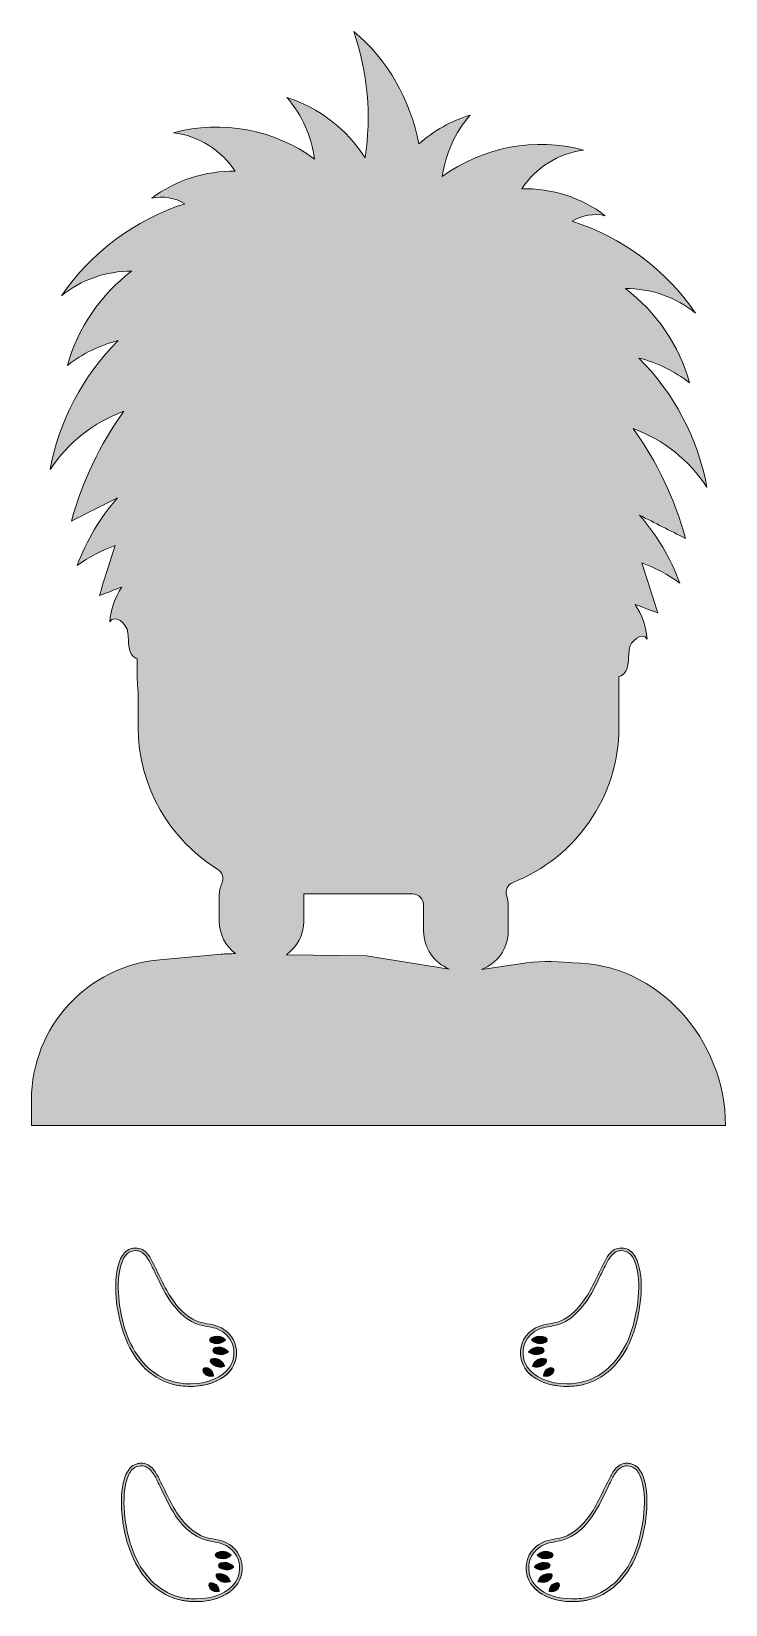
# Model space of a CAD drawing. Header units: millimetres. Extents: x 29 to 221, y -127 to -4.
# Drawn here: x 166.5 to 220.6, y -127.1 to -4.4 of the extents above; entities that cross this region are included whole.
import ezdxf

# ---------------------------------------------------------------- set-up
doc = ezdxf.new("R2010")
doc.units = ezdxf.units.MM
doc.header["$MEASUREMENT"] = 0
for name, color, linetype in [('e_0', 7, 'Continuous'), ('Layer 3', 7, 'Continuous'), ('Layer 4', 7, 'Continuous')]:
    doc.layers.add(name, color=color, linetype=linetype)

# ---------------------------------------------------------------- blocks, each defined once
blk = doc.blocks.new('block 8')
at = {"layer": 'e_0'}
h = blk.add_hatch(color=1, dxfattribs=at)
h.dxf.hatch_style = 2
edge = h.paths.add_edge_path()
edge.add_spline(control_points=[(212.91, -116.1), (212.83, -116.1), (212.74, -116.11), (212.65, -116.13), (212.27, -116.22), (212.02, -116.49), (211.82, -116.8), (211.73, -116.93), (211.66, -117.06), (211.59, -117.2), (211.04, -118.25), (210.6, -119.38), (209.89, -120.34), (209.51, -120.86), (209.03, -121.32), (208.46, -121.65), (207.87, -121.99), (207.26, -121.98), (206.63, -122.17), (206.07, -122.34), (205.57, -122.73), (205.29, -123.26), (204.93, -123.95), (204.97, -124.84), (205.4, -125.48), (206.07, -126.49), (207.42, -126.9), (208.67, -126.9), (209.16, -126.9), (209.63, -126.84), (210.04, -126.73), (211.91, -126.22), (213.14, -124.7), (213.79, -122.92), (214.14, -121.97), (214.35, -120.97), (214.43, -119.97), (214.51, -119.08), (214.49, -118.18), (214.24, -117.33), (214.13, -116.97), (213.96, -116.61), (213.67, -116.37), (213.46, -116.2), (213.19, -116.1), (212.91, -116.1), (212.91, -116.1), (212.91, -116.1), (212.91, -116.1)], knot_values=[0, 0, 0, 0, 1, 1, 1, 2, 2, 2, 3, 3, 3, 4, 4, 4, 5, 5, 5, 6, 6, 6, 7, 7, 7, 8, 8, 8, 9, 9, 9, 10, 10, 10, 11, 11, 11, 12, 12, 12, 13, 13, 13, 14, 14, 14, 15, 15, 15, 16, 16, 16, 16], degree=3, periodic=1)
edge = h.paths.add_edge_path()
edge.add_spline(control_points=[(212.91, -116.31), (213.14, -116.31), (213.37, -116.39), (213.55, -116.53), (213.76, -116.71), (213.92, -116.98), (214.04, -117.39), (214.26, -118.1), (214.32, -118.92), (214.23, -119.95), (214.14, -120.98), (213.93, -121.96), (213.61, -122.84), (212.89, -124.78), (211.61, -126.09), (209.99, -126.53), (209.59, -126.64), (209.13, -126.69), (208.67, -126.69), (207.28, -126.69), (206.12, -126.2), (205.56, -125.37), (205.18, -124.79), (205.14, -123.98), (205.47, -123.36), (205.72, -122.89), (206.16, -122.53), (206.69, -122.36), (206.9, -122.3), (207.13, -122.26), (207.34, -122.22), (207.74, -122.14), (208.15, -122.06), (208.56, -121.82), (209.12, -121.5), (209.62, -121.05), (210.05, -120.46), (210.56, -119.77), (210.94, -118.99), (211.31, -118.23), (211.45, -117.92), (211.61, -117.6), (211.77, -117.29), (211.83, -117.18), (211.9, -117.04), (211.98, -116.91), (212.2, -116.57), (212.42, -116.39), (212.7, -116.33), (212.77, -116.31), (212.84, -116.31), (212.91, -116.31)], knot_values=[0, 0, 0, 0, 0.352778, 0.352778, 0.352778, 0.705556, 0.705556, 0.705556, 1.058333, 1.058333, 1.058333, 1.411111, 1.411111, 1.411111, 1.763889, 1.763889, 1.763889, 2.116667, 2.116667, 2.116667, 2.469444, 2.469444, 2.469444, 2.822222, 2.822222, 2.822222, 3.175, 3.175, 3.175, 3.527778, 3.527778, 3.527778, 3.880556, 3.880556, 3.880556, 4.233333, 4.233333, 4.233333, 4.586111, 4.586111, 4.586111, 4.938889, 4.938889, 4.938889, 5.291667, 5.291667, 5.291667, 5.644444, 5.644444, 5.644444, 5.997222, 5.997222, 5.997222, 5.997222], degree=3, periodic=0)
edge.add_line((212.91, -116.31), (212.91, -116.31))
h = blk.add_hatch(color=1, dxfattribs=at)
h.dxf.hatch_style = 2
edge = h.paths.add_edge_path()
edge.add_spline(control_points=[(205.68, -124.21), (205.68, -124.21), (205.99, -124.47), (206.33, -124.43), (206.67, -124.39), (206.93, -124.23), (206.91, -124.06), (206.89, -123.9), (206.6, -123.8), (206.26, -123.84), (205.92, -123.88), (205.68, -124.21), (205.68, -124.21)], knot_values=[0, 0, 0, 0, 1, 1, 1, 2, 2, 2, 3, 3, 3, 4, 4, 4, 4], degree=3, periodic=1)
h = blk.add_hatch(color=1, dxfattribs=at)
h.dxf.hatch_style = 2
edge = h.paths.add_edge_path()
edge.add_spline(control_points=[(205.91, -123.27), (205.91, -123.27), (206.19, -123.57), (206.53, -123.57), (206.87, -123.57), (207.15, -123.43), (207.15, -123.27), (207.15, -123.1), (206.87, -122.97), (206.53, -122.97), (206.19, -122.97), (205.91, -123.27), (205.91, -123.27)], knot_values=[0, 0, 0, 0, 1, 1, 1, 2, 2, 2, 3, 3, 3, 4, 4, 4, 4], degree=3, periodic=1)
h = blk.add_hatch(color=1, dxfattribs=at)
h.dxf.hatch_style = 2
edge = h.paths.add_edge_path()
edge.add_spline(control_points=[(205.96, -125.33), (205.96, -125.33), (206.33, -125.49), (206.64, -125.35), (206.95, -125.21), (207.15, -124.97), (207.09, -124.82), (207.02, -124.67), (206.72, -124.66), (206.41, -124.8), (206.09, -124.94), (205.96, -125.33), (205.96, -125.33)], knot_values=[0, 0, 0, 0, 1, 1, 1, 2, 2, 2, 3, 3, 3, 4, 4, 4, 4], degree=3, periodic=1)
h = blk.add_hatch(color=1, dxfattribs=at)
h.dxf.hatch_style = 2
edge = h.paths.add_edge_path()
edge.add_spline(control_points=[(206.84, -126.1), (206.84, -126.1), (207.18, -126.19), (207.4, -126.03), (207.62, -125.86), (207.72, -125.63), (207.63, -125.5), (207.54, -125.38), (207.28, -125.41), (207.07, -125.57), (206.85, -125.73), (206.84, -126.1), (206.84, -126.1)], knot_values=[0, 0, 0, 0, 1, 1, 1, 2, 2, 2, 3, 3, 3, 4, 4, 4, 4], degree=3, periodic=1)
at = {"layer": 'e_0', "lineweight": 0}
for points, knots in [([(212.91, -116.1), (212.83, -116.1), (212.74, -116.11), (212.65, -116.13), (212.27, -116.22), (212.02, -116.49), (211.82, -116.8), (211.73, -116.93), (211.66, -117.06), (211.59, -117.2), (211.04, -118.25), (210.6, -119.38), (209.89, -120.34), (209.51, -120.86), (209.03, -121.32), (208.46, -121.65), (207.87, -121.99), (207.26, -121.98), (206.63, -122.17), (206.07, -122.34), (205.57, -122.73), (205.29, -123.26), (204.93, -123.95), (204.97, -124.84), (205.4, -125.48), (206.07, -126.49), (207.42, -126.9), (208.67, -126.9), (209.16, -126.9), (209.63, -126.84), (210.04, -126.73), (211.91, -126.22), (213.14, -124.7), (213.79, -122.92), (214.14, -121.97), (214.35, -120.97), (214.43, -119.97), (214.51, -119.08), (214.49, -118.18), (214.24, -117.33), (214.13, -116.97), (213.96, -116.61), (213.67, -116.37), (213.46, -116.2), (213.19, -116.1), (212.91, -116.1), (212.91, -116.1), (212.91, -116.1), (212.91, -116.1)], [0, 0, 0, 0, 1, 1, 1, 2, 2, 2, 3, 3, 3, 4, 4, 4, 5, 5, 5, 6, 6, 6, 7, 7, 7, 8, 8, 8, 9, 9, 9, 10, 10, 10, 11, 11, 11, 12, 12, 12, 13, 13, 13, 14, 14, 14, 15, 15, 15, 16, 16, 16, 16]), ([(212.91, -116.31), (213.14, -116.31), (213.37, -116.39), (213.55, -116.53), (213.76, -116.71), (213.92, -116.98), (214.04, -117.39), (214.26, -118.1), (214.32, -118.92), (214.23, -119.95), (214.14, -120.98), (213.93, -121.96), (213.61, -122.84), (212.89, -124.78), (211.61, -126.09), (209.99, -126.53), (209.59, -126.64), (209.13, -126.69), (208.67, -126.69), (207.28, -126.69), (206.12, -126.2), (205.56, -125.37), (205.18, -124.79), (205.14, -123.98), (205.47, -123.36), (205.72, -122.89), (206.16, -122.53), (206.69, -122.36), (206.9, -122.3), (207.13, -122.26), (207.34, -122.22), (207.74, -122.14), (208.15, -122.06), (208.56, -121.82), (209.12, -121.5), (209.62, -121.05), (210.05, -120.46), (210.56, -119.77), (210.94, -118.99), (211.31, -118.23), (211.45, -117.92), (211.61, -117.6), (211.77, -117.29), (211.83, -117.18), (211.9, -117.04), (211.98, -116.91), (212.2, -116.57), (212.42, -116.39), (212.7, -116.33), (212.77, -116.31), (212.84, -116.31), (212.91, -116.31)], [0, 0, 0, 0, 1, 1, 1, 2, 2, 2, 3, 3, 3, 4, 4, 4, 5, 5, 5, 6, 6, 6, 7, 7, 7, 8, 8, 8, 9, 9, 9, 10, 10, 10, 11, 11, 11, 12, 12, 12, 13, 13, 13, 14, 14, 14, 15, 15, 15, 16, 16, 16, 17, 17, 17, 17]), ([(205.68, -124.21), (205.68, -124.21), (205.99, -124.47), (206.33, -124.43), (206.67, -124.39), (206.93, -124.23), (206.91, -124.06), (206.89, -123.9), (206.6, -123.8), (206.26, -123.84), (205.92, -123.88), (205.68, -124.21), (205.68, -124.21)], [0, 0, 0, 0, 1, 1, 1, 2, 2, 2, 3, 3, 3, 4, 4, 4, 4]), ([(205.91, -123.27), (205.91, -123.27), (206.19, -123.57), (206.53, -123.57), (206.87, -123.57), (207.15, -123.43), (207.15, -123.27), (207.15, -123.1), (206.87, -122.97), (206.53, -122.97), (206.19, -122.97), (205.91, -123.27), (205.91, -123.27)], [0, 0, 0, 0, 1, 1, 1, 2, 2, 2, 3, 3, 3, 4, 4, 4, 4]), ([(205.96, -125.33), (205.96, -125.33), (206.33, -125.49), (206.64, -125.35), (206.95, -125.21), (207.15, -124.97), (207.09, -124.82), (207.02, -124.67), (206.72, -124.66), (206.41, -124.8), (206.09, -124.94), (205.96, -125.33), (205.96, -125.33)], [0, 0, 0, 0, 1, 1, 1, 2, 2, 2, 3, 3, 3, 4, 4, 4, 4]), ([(206.84, -126.1), (206.84, -126.1), (207.18, -126.19), (207.4, -126.03), (207.62, -125.86), (207.72, -125.63), (207.63, -125.5), (207.54, -125.38), (207.28, -125.41), (207.07, -125.57), (206.85, -125.73), (206.84, -126.1), (206.84, -126.1)], [0, 0, 0, 0, 1, 1, 1, 2, 2, 2, 3, 3, 3, 4, 4, 4, 4])]:
    blk.add_open_spline(points, degree=3, knots=knots, dxfattribs=at)
blk = doc.blocks.new('block 9')
at = {"layer": 'e_0'}
h = blk.add_hatch(color=1, dxfattribs=at)
h.dxf.hatch_style = 2
edge = h.paths.add_edge_path()
edge.add_spline(control_points=[(175.03, -116.1), (174.76, -116.1), (174.49, -116.2), (174.27, -116.37), (173.98, -116.61), (173.82, -116.97), (173.71, -117.33), (173.45, -118.18), (173.44, -119.08), (173.52, -119.97), (173.6, -120.97), (173.8, -121.97), (174.15, -122.92), (174.81, -124.7), (176.03, -126.22), (177.91, -126.73), (178.32, -126.84), (178.79, -126.9), (179.27, -126.9), (180.53, -126.9), (181.88, -126.49), (182.55, -125.48), (182.98, -124.84), (183.02, -123.95), (182.65, -123.26), (182.38, -122.73), (181.88, -122.34), (181.32, -122.17), (180.68, -121.98), (180.08, -121.99), (179.48, -121.65), (178.92, -121.32), (178.44, -120.86), (178.06, -120.34), (177.35, -119.38), (176.91, -118.25), (176.36, -117.2), (176.29, -117.06), (176.21, -116.93), (176.13, -116.8), (175.93, -116.49), (175.67, -116.22), (175.29, -116.13), (175.21, -116.11), (175.12, -116.1), (175.03, -116.1), (175.03, -116.1), (175.03, -116.1), (175.03, -116.1)], knot_values=[0, 0, 0, 0, 1, 1, 1, 2, 2, 2, 3, 3, 3, 4, 4, 4, 5, 5, 5, 6, 6, 6, 7, 7, 7, 8, 8, 8, 9, 9, 9, 10, 10, 10, 11, 11, 11, 12, 12, 12, 13, 13, 13, 14, 14, 14, 15, 15, 15, 16, 16, 16, 16], degree=3, periodic=1)
edge = h.paths.add_edge_path()
edge.add_spline(control_points=[(175.03, -116.31), (175.11, -116.31), (175.18, -116.31), (175.25, -116.33), (175.52, -116.39), (175.74, -116.57), (175.96, -116.91), (176.05, -117.04), (176.12, -117.18), (176.18, -117.29), (176.34, -117.6), (176.49, -117.92), (176.64, -118.23), (177.01, -118.99), (177.38, -119.77), (177.89, -120.46), (178.33, -121.05), (178.83, -121.5), (179.38, -121.82), (179.8, -122.06), (180.21, -122.14), (180.61, -122.22), (180.82, -122.26), (181.04, -122.3), (181.26, -122.36), (181.79, -122.53), (182.23, -122.89), (182.48, -123.36), (182.81, -123.98), (182.77, -124.79), (182.38, -125.37), (181.83, -126.2), (180.67, -126.69), (179.27, -126.69), (178.81, -126.69), (178.36, -126.64), (177.96, -126.53), (176.34, -126.09), (175.06, -124.78), (174.34, -122.84), (174.01, -121.96), (173.8, -120.98), (173.72, -119.95), (173.63, -118.92), (173.69, -118.1), (173.9, -117.39), (174.03, -116.98), (174.19, -116.71), (174.4, -116.53), (174.57, -116.39), (174.8, -116.31), (175.03, -116.31)], knot_values=[0, 0, 0, 0, 0.352778, 0.352778, 0.352778, 0.705556, 0.705556, 0.705556, 1.058333, 1.058333, 1.058333, 1.411111, 1.411111, 1.411111, 1.763889, 1.763889, 1.763889, 2.116667, 2.116667, 2.116667, 2.469444, 2.469444, 2.469444, 2.822222, 2.822222, 2.822222, 3.175, 3.175, 3.175, 3.527778, 3.527778, 3.527778, 3.880556, 3.880556, 3.880556, 4.233333, 4.233333, 4.233333, 4.586111, 4.586111, 4.586111, 4.938889, 4.938889, 4.938889, 5.291667, 5.291667, 5.291667, 5.644444, 5.644444, 5.644444, 5.997222, 5.997222, 5.997222, 5.997222], degree=3, periodic=0)
edge.add_line((175.03, -116.31), (175.03, -116.31))
h = blk.add_hatch(color=1, dxfattribs=at)
h.dxf.hatch_style = 2
edge = h.paths.add_edge_path()
edge.add_spline(control_points=[(182.03, -123.27), (182.03, -123.27), (181.76, -123.57), (181.42, -123.57), (181.08, -123.57), (180.8, -123.43), (180.8, -123.27), (180.8, -123.1), (181.08, -122.97), (181.42, -122.97), (181.76, -122.97), (182.03, -123.27), (182.03, -123.27)], knot_values=[0, 0, 0, 0, 1, 1, 1, 2, 2, 2, 3, 3, 3, 4, 4, 4, 4], degree=3, periodic=1)
h = blk.add_hatch(color=1, dxfattribs=at)
h.dxf.hatch_style = 2
edge = h.paths.add_edge_path()
edge.add_spline(control_points=[(182.26, -124.21), (182.26, -124.21), (181.95, -124.47), (181.62, -124.43), (181.28, -124.39), (181.02, -124.23), (181.04, -124.06), (181.06, -123.9), (181.35, -123.8), (181.69, -123.84), (182.02, -123.88), (182.26, -124.21), (182.26, -124.21)], knot_values=[0, 0, 0, 0, 1, 1, 1, 2, 2, 2, 3, 3, 3, 4, 4, 4, 4], degree=3, periodic=1)
h = blk.add_hatch(color=1, dxfattribs=at)
h.dxf.hatch_style = 2
edge = h.paths.add_edge_path()
edge.add_spline(control_points=[(181.99, -125.33), (181.99, -125.33), (181.62, -125.49), (181.31, -125.35), (180.99, -125.21), (180.8, -124.97), (180.86, -124.82), (180.93, -124.67), (181.23, -124.66), (181.54, -124.8), (181.85, -124.94), (181.99, -125.33), (181.99, -125.33)], knot_values=[0, 0, 0, 0, 1, 1, 1, 2, 2, 2, 3, 3, 3, 4, 4, 4, 4], degree=3, periodic=1)
h = blk.add_hatch(color=1, dxfattribs=at)
h.dxf.hatch_style = 2
edge = h.paths.add_edge_path()
edge.add_spline(control_points=[(181.11, -126.1), (181.11, -126.1), (180.76, -126.19), (180.55, -126.03), (180.33, -125.86), (180.23, -125.63), (180.32, -125.5), (180.41, -125.38), (180.66, -125.41), (180.88, -125.57), (181.1, -125.73), (181.11, -126.1), (181.11, -126.1)], knot_values=[0, 0, 0, 0, 1, 1, 1, 2, 2, 2, 3, 3, 3, 4, 4, 4, 4], degree=3, periodic=1)
at = {"layer": 'e_0', "lineweight": 0}
for points, knots in [([(175.03, -116.1), (174.76, -116.1), (174.49, -116.2), (174.27, -116.37), (173.98, -116.61), (173.82, -116.97), (173.71, -117.33), (173.45, -118.18), (173.44, -119.08), (173.52, -119.97), (173.6, -120.97), (173.8, -121.97), (174.15, -122.92), (174.81, -124.7), (176.03, -126.22), (177.91, -126.73), (178.32, -126.84), (178.79, -126.9), (179.27, -126.9), (180.53, -126.9), (181.88, -126.49), (182.55, -125.48), (182.98, -124.84), (183.02, -123.95), (182.65, -123.26), (182.38, -122.73), (181.88, -122.34), (181.32, -122.17), (180.68, -121.98), (180.08, -121.99), (179.48, -121.65), (178.92, -121.32), (178.44, -120.86), (178.06, -120.34), (177.35, -119.38), (176.91, -118.25), (176.36, -117.2), (176.29, -117.06), (176.21, -116.93), (176.13, -116.8), (175.93, -116.49), (175.67, -116.22), (175.29, -116.13), (175.21, -116.11), (175.12, -116.1), (175.03, -116.1), (175.03, -116.1), (175.03, -116.1), (175.03, -116.1)], [0, 0, 0, 0, 1, 1, 1, 2, 2, 2, 3, 3, 3, 4, 4, 4, 5, 5, 5, 6, 6, 6, 7, 7, 7, 8, 8, 8, 9, 9, 9, 10, 10, 10, 11, 11, 11, 12, 12, 12, 13, 13, 13, 14, 14, 14, 15, 15, 15, 16, 16, 16, 16]), ([(175.03, -116.31), (175.11, -116.31), (175.18, -116.31), (175.25, -116.33), (175.52, -116.39), (175.74, -116.57), (175.96, -116.91), (176.05, -117.04), (176.12, -117.18), (176.18, -117.29), (176.34, -117.6), (176.49, -117.92), (176.64, -118.23), (177.01, -118.99), (177.38, -119.77), (177.89, -120.46), (178.33, -121.05), (178.83, -121.5), (179.38, -121.82), (179.8, -122.06), (180.21, -122.14), (180.61, -122.22), (180.82, -122.26), (181.04, -122.3), (181.26, -122.36), (181.79, -122.53), (182.23, -122.89), (182.48, -123.36), (182.81, -123.98), (182.77, -124.79), (182.38, -125.37), (181.83, -126.2), (180.67, -126.69), (179.27, -126.69), (178.81, -126.69), (178.36, -126.64), (177.96, -126.53), (176.34, -126.09), (175.06, -124.78), (174.34, -122.84), (174.01, -121.96), (173.8, -120.98), (173.72, -119.95), (173.63, -118.92), (173.69, -118.1), (173.9, -117.39), (174.03, -116.98), (174.19, -116.71), (174.4, -116.53), (174.57, -116.39), (174.8, -116.31), (175.03, -116.31)], [0, 0, 0, 0, 1, 1, 1, 2, 2, 2, 3, 3, 3, 4, 4, 4, 5, 5, 5, 6, 6, 6, 7, 7, 7, 8, 8, 8, 9, 9, 9, 10, 10, 10, 11, 11, 11, 12, 12, 12, 13, 13, 13, 14, 14, 14, 15, 15, 15, 16, 16, 16, 17, 17, 17, 17]), ([(182.03, -123.27), (182.03, -123.27), (181.76, -123.57), (181.42, -123.57), (181.08, -123.57), (180.8, -123.43), (180.8, -123.27), (180.8, -123.1), (181.08, -122.97), (181.42, -122.97), (181.76, -122.97), (182.03, -123.27), (182.03, -123.27)], [0, 0, 0, 0, 1, 1, 1, 2, 2, 2, 3, 3, 3, 4, 4, 4, 4]), ([(182.26, -124.21), (182.26, -124.21), (181.95, -124.47), (181.62, -124.43), (181.28, -124.39), (181.02, -124.23), (181.04, -124.06), (181.06, -123.9), (181.35, -123.8), (181.69, -123.84), (182.02, -123.88), (182.26, -124.21), (182.26, -124.21)], [0, 0, 0, 0, 1, 1, 1, 2, 2, 2, 3, 3, 3, 4, 4, 4, 4]), ([(181.99, -125.33), (181.99, -125.33), (181.62, -125.49), (181.31, -125.35), (180.99, -125.21), (180.8, -124.97), (180.86, -124.82), (180.93, -124.67), (181.23, -124.66), (181.54, -124.8), (181.85, -124.94), (181.99, -125.33), (181.99, -125.33)], [0, 0, 0, 0, 1, 1, 1, 2, 2, 2, 3, 3, 3, 4, 4, 4, 4]), ([(181.11, -126.1), (181.11, -126.1), (180.76, -126.19), (180.55, -126.03), (180.33, -125.86), (180.23, -125.63), (180.32, -125.5), (180.41, -125.38), (180.66, -125.41), (180.88, -125.57), (181.1, -125.73), (181.11, -126.1), (181.11, -126.1)], [0, 0, 0, 0, 1, 1, 1, 2, 2, 2, 3, 3, 3, 4, 4, 4, 4])]:
    blk.add_open_spline(points, degree=3, knots=knots, dxfattribs=at)
blk = doc.blocks.new('block 10')
at = {"layer": 'e_0'}
h = blk.add_hatch(color=1, dxfattribs=at)
h.dxf.hatch_style = 2
edge = h.paths.add_edge_path()
edge.add_spline(control_points=[(174.59, -99.32), (174.32, -99.32), (174.04, -99.41), (173.83, -99.59), (173.54, -99.83), (173.38, -100.19), (173.27, -100.55), (173.01, -101.39), (173, -102.3), (173.07, -103.18), (173.16, -104.18), (173.36, -105.18), (173.71, -106.13), (174.37, -107.91), (175.59, -109.43), (177.46, -109.94), (177.88, -110.05), (178.35, -110.11), (178.83, -110.11), (180.09, -110.11), (181.44, -109.7), (182.11, -108.69), (182.54, -108.05), (182.57, -107.16), (182.21, -106.47), (181.93, -105.95), (181.43, -105.55), (180.87, -105.38), (180.24, -105.19), (179.64, -105.21), (179.04, -104.86), (178.48, -104.54), (178, -104.07), (177.61, -103.55), (176.9, -102.59), (176.46, -101.47), (175.91, -100.41), (175.84, -100.28), (175.77, -100.14), (175.69, -100.01), (175.49, -99.7), (175.23, -99.43), (174.85, -99.34), (174.76, -99.32), (174.68, -99.32), (174.59, -99.32), (174.59, -99.32), (174.59, -99.32), (174.59, -99.32)], knot_values=[0, 0, 0, 0, 1, 1, 1, 2, 2, 2, 3, 3, 3, 4, 4, 4, 5, 5, 5, 6, 6, 6, 7, 7, 7, 8, 8, 8, 9, 9, 9, 10, 10, 10, 11, 11, 11, 12, 12, 12, 13, 13, 13, 14, 14, 14, 15, 15, 15, 16, 16, 16, 16], degree=3, periodic=1)
edge = h.paths.add_edge_path()
edge.add_spline(control_points=[(174.59, -99.52), (174.66, -99.52), (174.74, -99.53), (174.81, -99.54), (175.08, -99.61), (175.3, -99.79), (175.52, -100.13), (175.6, -100.25), (175.67, -100.39), (175.74, -100.51), (175.9, -100.81), (176.05, -101.13), (176.2, -101.44), (176.56, -102.2), (176.94, -102.98), (177.45, -103.67), (177.89, -104.26), (178.39, -104.72), (178.94, -105.04), (179.35, -105.28), (179.77, -105.35), (180.16, -105.43), (180.38, -105.47), (180.6, -105.51), (180.82, -105.58), (181.34, -105.74), (181.78, -106.1), (182.03, -106.57), (182.36, -107.19), (182.33, -108), (181.94, -108.58), (181.39, -109.41), (180.22, -109.91), (178.83, -109.91), (178.37, -109.91), (177.92, -109.85), (177.52, -109.74), (175.9, -109.3), (174.61, -107.99), (173.9, -106.06), (173.57, -105.17), (173.36, -104.2), (173.27, -103.16), (173.18, -102.13), (173.24, -101.32), (173.46, -100.61), (173.58, -100.2), (173.74, -99.92), (173.96, -99.74), (174.13, -99.6), (174.36, -99.52), (174.59, -99.52)], knot_values=[0, 0, 0, 0, 0.352778, 0.352778, 0.352778, 0.705556, 0.705556, 0.705556, 1.058333, 1.058333, 1.058333, 1.411111, 1.411111, 1.411111, 1.763889, 1.763889, 1.763889, 2.116667, 2.116667, 2.116667, 2.469444, 2.469444, 2.469444, 2.822222, 2.822222, 2.822222, 3.175, 3.175, 3.175, 3.527778, 3.527778, 3.527778, 3.880556, 3.880556, 3.880556, 4.233333, 4.233333, 4.233333, 4.586111, 4.586111, 4.586111, 4.938889, 4.938889, 4.938889, 5.291667, 5.291667, 5.291667, 5.644444, 5.644444, 5.644444, 5.997222, 5.997222, 5.997222, 5.997222], degree=3, periodic=0)
edge.add_line((174.59, -99.52), (174.59, -99.52))
h = blk.add_hatch(color=1, dxfattribs=at)
h.dxf.hatch_style = 2
edge = h.paths.add_edge_path()
edge.add_spline(control_points=[(181.59, -106.48), (181.59, -106.48), (181.31, -106.78), (180.97, -106.78), (180.63, -106.78), (180.36, -106.65), (180.36, -106.48), (180.36, -106.32), (180.63, -106.18), (180.97, -106.18), (181.31, -106.18), (181.59, -106.48), (181.59, -106.48)], knot_values=[0, 0, 0, 0, 1, 1, 1, 2, 2, 2, 3, 3, 3, 4, 4, 4, 4], degree=3, periodic=1)
h = blk.add_hatch(color=1, dxfattribs=at)
h.dxf.hatch_style = 2
edge = h.paths.add_edge_path()
edge.add_spline(control_points=[(181.54, -108.54), (181.54, -108.54), (181.17, -108.7), (180.86, -108.56), (180.55, -108.42), (180.35, -108.19), (180.42, -108.04), (180.48, -107.89), (180.79, -107.88), (181.1, -108.02), (181.41, -108.15), (181.54, -108.54), (181.54, -108.54)], knot_values=[0, 0, 0, 0, 1, 1, 1, 2, 2, 2, 3, 3, 3, 4, 4, 4, 4], degree=3, periodic=1)
h = blk.add_hatch(color=1, dxfattribs=at)
h.dxf.hatch_style = 2
edge = h.paths.add_edge_path()
edge.add_spline(control_points=[(181.82, -107.42), (181.82, -107.42), (181.51, -107.69), (181.17, -107.65), (180.84, -107.61), (180.58, -107.44), (180.6, -107.28), (180.62, -107.11), (180.9, -107.01), (181.24, -107.06), (181.58, -107.1), (181.82, -107.42), (181.82, -107.42)], knot_values=[0, 0, 0, 0, 1, 1, 1, 2, 2, 2, 3, 3, 3, 4, 4, 4, 4], degree=3, periodic=1)
h = blk.add_hatch(color=1, dxfattribs=at)
h.dxf.hatch_style = 2
edge = h.paths.add_edge_path()
edge.add_spline(control_points=[(180.66, -109.31), (180.66, -109.31), (180.32, -109.41), (180.1, -109.24), (179.88, -109.08), (179.78, -108.84), (179.87, -108.72), (179.97, -108.59), (180.22, -108.62), (180.44, -108.78), (180.66, -108.95), (180.66, -109.31), (180.66, -109.31)], knot_values=[0, 0, 0, 0, 1, 1, 1, 2, 2, 2, 3, 3, 3, 4, 4, 4, 4], degree=3, periodic=1)
at = {"layer": 'e_0', "lineweight": 0}
for points, knots in [([(174.59, -99.32), (174.32, -99.32), (174.04, -99.41), (173.83, -99.59), (173.54, -99.83), (173.38, -100.19), (173.27, -100.55), (173.01, -101.39), (173, -102.3), (173.07, -103.18), (173.16, -104.18), (173.36, -105.18), (173.71, -106.13), (174.37, -107.91), (175.59, -109.43), (177.46, -109.94), (177.88, -110.05), (178.35, -110.11), (178.83, -110.11), (180.09, -110.11), (181.44, -109.7), (182.11, -108.69), (182.54, -108.05), (182.57, -107.16), (182.21, -106.47), (181.93, -105.95), (181.43, -105.55), (180.87, -105.38), (180.24, -105.19), (179.64, -105.21), (179.04, -104.86), (178.48, -104.54), (178, -104.07), (177.61, -103.55), (176.9, -102.59), (176.46, -101.47), (175.91, -100.41), (175.84, -100.28), (175.77, -100.14), (175.69, -100.01), (175.49, -99.7), (175.23, -99.43), (174.85, -99.34), (174.76, -99.32), (174.68, -99.32), (174.59, -99.32), (174.59, -99.32), (174.59, -99.32), (174.59, -99.32)], [0, 0, 0, 0, 1, 1, 1, 2, 2, 2, 3, 3, 3, 4, 4, 4, 5, 5, 5, 6, 6, 6, 7, 7, 7, 8, 8, 8, 9, 9, 9, 10, 10, 10, 11, 11, 11, 12, 12, 12, 13, 13, 13, 14, 14, 14, 15, 15, 15, 16, 16, 16, 16]), ([(174.59, -99.52), (174.66, -99.52), (174.74, -99.53), (174.81, -99.54), (175.08, -99.61), (175.3, -99.79), (175.52, -100.13), (175.6, -100.25), (175.67, -100.39), (175.74, -100.51), (175.9, -100.81), (176.05, -101.13), (176.2, -101.44), (176.56, -102.2), (176.94, -102.98), (177.45, -103.67), (177.89, -104.26), (178.39, -104.72), (178.94, -105.04), (179.35, -105.28), (179.77, -105.35), (180.16, -105.43), (180.38, -105.47), (180.6, -105.51), (180.82, -105.58), (181.34, -105.74), (181.78, -106.1), (182.03, -106.57), (182.36, -107.19), (182.33, -108), (181.94, -108.58), (181.39, -109.41), (180.22, -109.91), (178.83, -109.91), (178.37, -109.91), (177.92, -109.85), (177.52, -109.74), (175.9, -109.3), (174.61, -107.99), (173.9, -106.06), (173.57, -105.17), (173.36, -104.2), (173.27, -103.16), (173.18, -102.13), (173.24, -101.32), (173.46, -100.61), (173.58, -100.2), (173.74, -99.92), (173.96, -99.74), (174.13, -99.6), (174.36, -99.52), (174.59, -99.52)], [0, 0, 0, 0, 1, 1, 1, 2, 2, 2, 3, 3, 3, 4, 4, 4, 5, 5, 5, 6, 6, 6, 7, 7, 7, 8, 8, 8, 9, 9, 9, 10, 10, 10, 11, 11, 11, 12, 12, 12, 13, 13, 13, 14, 14, 14, 15, 15, 15, 16, 16, 16, 17, 17, 17, 17]), ([(181.59, -106.48), (181.59, -106.48), (181.31, -106.78), (180.97, -106.78), (180.63, -106.78), (180.36, -106.65), (180.36, -106.48), (180.36, -106.32), (180.63, -106.18), (180.97, -106.18), (181.31, -106.18), (181.59, -106.48), (181.59, -106.48)], [0, 0, 0, 0, 1, 1, 1, 2, 2, 2, 3, 3, 3, 4, 4, 4, 4]), ([(181.54, -108.54), (181.54, -108.54), (181.17, -108.7), (180.86, -108.56), (180.55, -108.42), (180.35, -108.19), (180.42, -108.04), (180.48, -107.89), (180.79, -107.88), (181.1, -108.02), (181.41, -108.15), (181.54, -108.54), (181.54, -108.54)], [0, 0, 0, 0, 1, 1, 1, 2, 2, 2, 3, 3, 3, 4, 4, 4, 4]), ([(181.82, -107.42), (181.82, -107.42), (181.51, -107.69), (181.17, -107.65), (180.84, -107.61), (180.58, -107.44), (180.6, -107.28), (180.62, -107.11), (180.9, -107.01), (181.24, -107.06), (181.58, -107.1), (181.82, -107.42), (181.82, -107.42)], [0, 0, 0, 0, 1, 1, 1, 2, 2, 2, 3, 3, 3, 4, 4, 4, 4]), ([(180.66, -109.31), (180.66, -109.31), (180.32, -109.41), (180.1, -109.24), (179.88, -109.08), (179.78, -108.84), (179.87, -108.72), (179.97, -108.59), (180.22, -108.62), (180.44, -108.78), (180.66, -108.95), (180.66, -109.31), (180.66, -109.31)], [0, 0, 0, 0, 1, 1, 1, 2, 2, 2, 3, 3, 3, 4, 4, 4, 4])]:
    blk.add_open_spline(points, degree=3, knots=knots, dxfattribs=at)
blk = doc.blocks.new('block 11')
at = {"layer": 'e_0'}
h = blk.add_hatch(color=1, dxfattribs=at)
h.dxf.hatch_style = 2
edge = h.paths.add_edge_path()
edge.add_spline(control_points=[(212.47, -99.32), (212.38, -99.32), (212.3, -99.32), (212.21, -99.34), (211.83, -99.43), (211.57, -99.7), (211.37, -100.01), (211.29, -100.14), (211.22, -100.28), (211.15, -100.41), (210.6, -101.47), (210.16, -102.59), (209.45, -103.55), (209.06, -104.07), (208.58, -104.54), (208.02, -104.86), (207.42, -105.21), (206.82, -105.19), (206.19, -105.38), (205.63, -105.55), (205.13, -105.95), (204.85, -106.47), (204.49, -107.16), (204.52, -108.05), (204.95, -108.69), (205.62, -109.7), (206.97, -110.11), (208.23, -110.11), (208.71, -110.11), (209.18, -110.05), (209.6, -109.94), (211.47, -109.43), (212.69, -107.91), (213.35, -106.13), (213.7, -105.18), (213.9, -104.18), (213.99, -103.18), (214.06, -102.3), (214.05, -101.39), (213.79, -100.55), (213.68, -100.19), (213.52, -99.83), (213.23, -99.59), (213.02, -99.41), (212.74, -99.32), (212.47, -99.32), (212.47, -99.32), (212.47, -99.32), (212.47, -99.32)], knot_values=[0, 0, 0, 0, 1, 1, 1, 2, 2, 2, 3, 3, 3, 4, 4, 4, 5, 5, 5, 6, 6, 6, 7, 7, 7, 8, 8, 8, 9, 9, 9, 10, 10, 10, 11, 11, 11, 12, 12, 12, 13, 13, 13, 14, 14, 14, 15, 15, 15, 16, 16, 16, 16], degree=3, periodic=1)
edge = h.paths.add_edge_path()
edge.add_spline(control_points=[(212.47, -99.52), (212.7, -99.52), (212.93, -99.6), (213.1, -99.74), (213.32, -99.92), (213.48, -100.2), (213.6, -100.61), (213.82, -101.32), (213.88, -102.13), (213.79, -103.16), (213.7, -104.2), (213.49, -105.17), (213.16, -106.06), (212.45, -107.99), (211.16, -109.3), (209.54, -109.74), (209.14, -109.85), (208.69, -109.91), (208.23, -109.91), (206.84, -109.91), (205.67, -109.41), (205.12, -108.58), (204.73, -108), (204.7, -107.19), (205.03, -106.57), (205.28, -106.1), (205.72, -105.74), (206.24, -105.58), (206.46, -105.51), (206.68, -105.47), (206.9, -105.43), (207.29, -105.35), (207.71, -105.28), (208.12, -105.04), (208.67, -104.72), (209.17, -104.26), (209.61, -103.67), (210.12, -102.98), (210.5, -102.2), (210.86, -101.44), (211.01, -101.13), (211.16, -100.81), (211.32, -100.51), (211.39, -100.39), (211.46, -100.25), (211.54, -100.13), (211.76, -99.79), (211.98, -99.61), (212.25, -99.54), (212.32, -99.53), (212.4, -99.52), (212.47, -99.52)], knot_values=[0, 0, 0, 0, 0.352778, 0.352778, 0.352778, 0.705556, 0.705556, 0.705556, 1.058333, 1.058333, 1.058333, 1.411111, 1.411111, 1.411111, 1.763889, 1.763889, 1.763889, 2.116667, 2.116667, 2.116667, 2.469444, 2.469444, 2.469444, 2.822222, 2.822222, 2.822222, 3.175, 3.175, 3.175, 3.527778, 3.527778, 3.527778, 3.880556, 3.880556, 3.880556, 4.233333, 4.233333, 4.233333, 4.586111, 4.586111, 4.586111, 4.938889, 4.938889, 4.938889, 5.291667, 5.291667, 5.291667, 5.644444, 5.644444, 5.644444, 5.997222, 5.997222, 5.997222, 5.997222], degree=3, periodic=0)
edge.add_line((212.47, -99.52), (212.47, -99.52))
h = blk.add_hatch(color=1, dxfattribs=at)
h.dxf.hatch_style = 2
edge = h.paths.add_edge_path()
edge.add_spline(control_points=[(205.47, -106.48), (205.47, -106.48), (205.75, -106.78), (206.09, -106.78), (206.43, -106.78), (206.7, -106.65), (206.7, -106.48), (206.7, -106.32), (206.43, -106.18), (206.09, -106.18), (205.75, -106.18), (205.47, -106.48), (205.47, -106.48)], knot_values=[0, 0, 0, 0, 1, 1, 1, 2, 2, 2, 3, 3, 3, 4, 4, 4, 4], degree=3, periodic=1)
h = blk.add_hatch(color=1, dxfattribs=at)
h.dxf.hatch_style = 2
edge = h.paths.add_edge_path()
edge.add_spline(control_points=[(205.24, -107.42), (205.24, -107.42), (205.55, -107.69), (205.89, -107.65), (206.22, -107.61), (206.48, -107.44), (206.46, -107.28), (206.44, -107.11), (206.16, -107.01), (205.82, -107.06), (205.48, -107.1), (205.24, -107.42), (205.24, -107.42)], knot_values=[0, 0, 0, 0, 1, 1, 1, 2, 2, 2, 3, 3, 3, 4, 4, 4, 4], degree=3, periodic=1)
h = blk.add_hatch(color=1, dxfattribs=at)
h.dxf.hatch_style = 2
edge = h.paths.add_edge_path()
edge.add_spline(control_points=[(205.52, -108.54), (205.52, -108.54), (205.89, -108.7), (206.2, -108.56), (206.51, -108.42), (206.71, -108.19), (206.64, -108.04), (206.58, -107.89), (206.27, -107.88), (205.96, -108.02), (205.65, -108.15), (205.52, -108.54), (205.52, -108.54)], knot_values=[0, 0, 0, 0, 1, 1, 1, 2, 2, 2, 3, 3, 3, 4, 4, 4, 4], degree=3, periodic=1)
h = blk.add_hatch(color=1, dxfattribs=at)
h.dxf.hatch_style = 2
edge = h.paths.add_edge_path()
edge.add_spline(control_points=[(206.4, -109.31), (206.4, -109.31), (206.74, -109.41), (206.96, -109.24), (207.18, -109.08), (207.28, -108.84), (207.19, -108.72), (207.09, -108.59), (206.84, -108.62), (206.62, -108.78), (206.41, -108.95), (206.4, -109.31), (206.4, -109.31)], knot_values=[0, 0, 0, 0, 1, 1, 1, 2, 2, 2, 3, 3, 3, 4, 4, 4, 4], degree=3, periodic=1)
at = {"layer": 'e_0', "lineweight": 0}
for points, knots in [([(212.47, -99.32), (212.38, -99.32), (212.3, -99.32), (212.21, -99.34), (211.83, -99.43), (211.57, -99.7), (211.37, -100.01), (211.29, -100.14), (211.22, -100.28), (211.15, -100.41), (210.6, -101.47), (210.16, -102.59), (209.45, -103.55), (209.06, -104.07), (208.58, -104.54), (208.02, -104.86), (207.42, -105.21), (206.82, -105.19), (206.19, -105.38), (205.63, -105.55), (205.13, -105.95), (204.85, -106.47), (204.49, -107.16), (204.52, -108.05), (204.95, -108.69), (205.62, -109.7), (206.97, -110.11), (208.23, -110.11), (208.71, -110.11), (209.18, -110.05), (209.6, -109.94), (211.47, -109.43), (212.69, -107.91), (213.35, -106.13), (213.7, -105.18), (213.9, -104.18), (213.99, -103.18), (214.06, -102.3), (214.05, -101.39), (213.79, -100.55), (213.68, -100.19), (213.52, -99.83), (213.23, -99.59), (213.02, -99.41), (212.74, -99.32), (212.47, -99.32), (212.47, -99.32), (212.47, -99.32), (212.47, -99.32)], [0, 0, 0, 0, 1, 1, 1, 2, 2, 2, 3, 3, 3, 4, 4, 4, 5, 5, 5, 6, 6, 6, 7, 7, 7, 8, 8, 8, 9, 9, 9, 10, 10, 10, 11, 11, 11, 12, 12, 12, 13, 13, 13, 14, 14, 14, 15, 15, 15, 16, 16, 16, 16]), ([(212.47, -99.52), (212.7, -99.52), (212.93, -99.6), (213.1, -99.74), (213.32, -99.92), (213.48, -100.2), (213.6, -100.61), (213.82, -101.32), (213.88, -102.13), (213.79, -103.16), (213.7, -104.2), (213.49, -105.17), (213.16, -106.06), (212.45, -107.99), (211.16, -109.3), (209.54, -109.74), (209.14, -109.85), (208.69, -109.91), (208.23, -109.91), (206.84, -109.91), (205.67, -109.41), (205.12, -108.58), (204.73, -108), (204.7, -107.19), (205.03, -106.57), (205.28, -106.1), (205.72, -105.74), (206.24, -105.58), (206.46, -105.51), (206.68, -105.47), (206.9, -105.43), (207.29, -105.35), (207.71, -105.28), (208.12, -105.04), (208.67, -104.72), (209.17, -104.26), (209.61, -103.67), (210.12, -102.98), (210.5, -102.2), (210.86, -101.44), (211.01, -101.13), (211.16, -100.81), (211.32, -100.51), (211.39, -100.39), (211.46, -100.25), (211.54, -100.13), (211.76, -99.79), (211.98, -99.61), (212.25, -99.54), (212.32, -99.53), (212.4, -99.52), (212.47, -99.52)], [0, 0, 0, 0, 1, 1, 1, 2, 2, 2, 3, 3, 3, 4, 4, 4, 5, 5, 5, 6, 6, 6, 7, 7, 7, 8, 8, 8, 9, 9, 9, 10, 10, 10, 11, 11, 11, 12, 12, 12, 13, 13, 13, 14, 14, 14, 15, 15, 15, 16, 16, 16, 17, 17, 17, 17]), ([(205.47, -106.48), (205.47, -106.48), (205.75, -106.78), (206.09, -106.78), (206.43, -106.78), (206.7, -106.65), (206.7, -106.48), (206.7, -106.32), (206.43, -106.18), (206.09, -106.18), (205.75, -106.18), (205.47, -106.48), (205.47, -106.48)], [0, 0, 0, 0, 1, 1, 1, 2, 2, 2, 3, 3, 3, 4, 4, 4, 4]), ([(205.24, -107.42), (205.24, -107.42), (205.55, -107.69), (205.89, -107.65), (206.22, -107.61), (206.48, -107.44), (206.46, -107.28), (206.44, -107.11), (206.16, -107.01), (205.82, -107.06), (205.48, -107.1), (205.24, -107.42), (205.24, -107.42)], [0, 0, 0, 0, 1, 1, 1, 2, 2, 2, 3, 3, 3, 4, 4, 4, 4]), ([(205.52, -108.54), (205.52, -108.54), (205.89, -108.7), (206.2, -108.56), (206.51, -108.42), (206.71, -108.19), (206.64, -108.04), (206.58, -107.89), (206.27, -107.88), (205.96, -108.02), (205.65, -108.15), (205.52, -108.54), (205.52, -108.54)], [0, 0, 0, 0, 1, 1, 1, 2, 2, 2, 3, 3, 3, 4, 4, 4, 4]), ([(206.4, -109.31), (206.4, -109.31), (206.74, -109.41), (206.96, -109.24), (207.18, -109.08), (207.28, -108.84), (207.19, -108.72), (207.09, -108.59), (206.84, -108.62), (206.62, -108.78), (206.41, -108.95), (206.4, -109.31), (206.4, -109.31)], [0, 0, 0, 0, 1, 1, 1, 2, 2, 2, 3, 3, 3, 4, 4, 4, 4])]:
    blk.add_open_spline(points, degree=3, knots=knots, dxfattribs=at)

msp = doc.modelspace()

# ---------------------------------------------------------------- hatches: boundary and pattern name
at = {"layer": 'Layer 3'}
h = msp.add_hatch(color=1, dxfattribs=at)
h.dxf.hatch_style = 2
edge = h.paths.add_edge_path()
edge.add_spline(control_points=[(208.69, -77.07), (208.69, -77.07), (208.49, -77.05), (208.49, -77.05), (207.19, -76.92), (205.88, -76.95), (204.59, -77.14), (204.59, -77.14), (201.57, -77.59), (201.57, -77.59), (202.78, -77.13), (203.65, -75.96), (203.65, -74.59), (203.65, -74.59), (203.65, -72.61), (203.65, -72.61), (203.65, -72.35), (203.61, -72.09), (203.53, -71.86), (203.38, -71.42), (203.62, -70.96), (204.04, -70.79), (208.87, -68.88), (212.28, -64.18), (212.28, -58.68), (212.28, -58.68), (212.28, -54.73), (212.28, -54.73), (212.34, -54.71), (212.4, -54.69), (212.45, -54.67), (213.11, -54.34), (213, -53.4), (213.08, -52.67), (213.15, -51.94), (214.13, -51.18), (214.49, -51.82), (214.41, -50.86), (214.08, -49.92), (213.56, -49.11), (214.14, -49.33), (214.72, -49.55), (215.31, -49.77), (214.89, -48.47), (214.48, -47.17), (214.07, -45.86), (215.12, -46.24), (216.12, -46.78), (217.03, -47.44), (216.32, -45.5), (215.25, -43.7), (213.89, -42.14), (215.09, -42.75), (216.28, -43.35), (217.48, -43.96), (216.64, -40.89), (215.25, -37.97), (213.4, -35.38), (215.73, -36.25), (217.78, -37.87), (219.15, -39.95), (218.45, -36.16), (216.57, -32.6), (213.84, -29.89), (215.27, -30.24), (216.63, -30.91), (217.8, -31.82), (217, -28.91), (215.21, -26.28), (212.79, -24.47), (214.76, -24.44), (216.73, -25.13), (218.26, -26.38), (215.96, -23.02), (212.51, -20.45), (208.63, -19.21), (209.4, -18.74), (210.34, -18.58), (211.22, -18.78), (209.37, -17.37), (207.03, -16.62), (204.71, -16.68), (205.77, -15.04), (207.58, -13.91), (209.52, -13.67), (205.79, -12.64), (201.61, -13.42), (198.51, -15.73), (198.74, -13.96), (199.51, -12.27), (200.68, -10.93), (199.21, -11.38), (197.84, -12.16), (196.68, -13.18), (196.03, -9.79), (194.26, -6.61), (191.6, -4.41), (192.69, -7.56), (193, -10.98), (192.48, -14.27), (191.09, -12.05), (188.89, -10.35), (186.39, -9.57), (187.56, -10.91), (188.32, -12.6), (188.55, -14.37), (185.45, -12.06), (181.27, -11.28), (177.55, -12.31), (179.49, -12.55), (181.3, -13.68), (182.36, -15.32), (180.04, -15.26), (177.7, -16.02), (175.85, -17.42), (176.72, -17.22), (177.67, -17.38), (178.43, -17.85), (174.55, -19.1), (171.11, -21.66), (168.81, -25.03), (170.33, -23.78), (172.3, -23.09), (174.27, -23.11), (171.86, -24.92), (170.07, -27.55), (169.27, -30.46), (170.43, -29.55), (171.79, -28.89), (173.23, -28.53), (170.49, -31.25), (168.61, -34.81), (167.91, -38.59), (169.29, -36.51), (171.33, -34.89), (173.67, -34.03), (171.81, -36.61), (170.42, -39.53), (169.59, -42.6), (170.78, -42), (171.98, -41.39), (173.18, -40.79), (171.82, -42.34), (170.75, -44.14), (170.03, -46.08), (170.94, -45.42), (171.94, -44.89), (173, -44.5), (172.59, -45.81), (172.17, -47.11), (171.76, -48.41), (172.34, -48.2), (172.92, -47.98), (173.5, -47.76), (172.98, -48.56), (172.66, -49.5), (172.57, -50.46), (172.93, -49.82), (173.91, -50.58), (173.99, -51.31), (174.06, -52.04), (173.96, -52.98), (174.61, -53.31), (174.64, -53.32), (174.68, -53.34), (174.71, -53.35), (174.71, -53.35), (174.71, -54.67), (174.71, -54.67), (174.71, -55.1), (174.74, -55.52), (174.79, -55.93), (174.79, -55.93), (174.79, -58.68), (174.79, -58.68), (174.79, -63.37), (177.26, -67.47), (180.98, -69.76), (181.36, -70), (181.5, -70.47), (181.32, -70.87), (181.18, -71.17), (181.11, -71.49), (181.11, -71.84), (181.11, -71.84), (181.11, -73.81), (181.11, -73.81), (181.11, -74.85), (181.6, -75.77), (182.37, -76.35), (181.99, -76.35), (181.62, -76.36), (181.25, -76.39), (181.25, -76.39), (176.48, -76.82), (176.48, -76.82), (170.81, -77.33), (166.46, -82.08), (166.46, -87.78), (166.46, -87.78), (166.46, -89.75), (166.46, -89.75), (166.46, -89.75), (220.6, -89.75), (220.6, -89.75), (220.6, -83.1), (215.34, -77.07), (208.69, -77.07)], knot_values=[0, 0, 0, 0, 1, 1, 1, 2, 2, 2, 3, 3, 3, 4, 4, 4, 5, 5, 5, 6, 6, 6, 7, 7, 7, 8, 8, 8, 9, 9, 9, 10, 10, 10, 11, 11, 11, 12, 12, 12, 13, 13, 13, 14, 14, 14, 15, 15, 15, 16, 16, 16, 17, 17, 17, 18, 18, 18, 19, 19, 19, 20, 20, 20, 21, 21, 21, 22, 22, 22, 23, 23, 23, 24, 24, 24, 25, 25, 25, 26, 26, 26, 27, 27, 27, 28, 28, 28, 29, 29, 29, 30, 30, 30, 31, 31, 31, 32, 32, 32, 33, 33, 33, 34, 34, 34, 35, 35, 35, 36, 36, 36, 37, 37, 37, 38, 38, 38, 39, 39, 39, 40, 40, 40, 41, 41, 41, 42, 42, 42, 43, 43, 43, 44, 44, 44, 45, 45, 45, 46, 46, 46, 47, 47, 47, 48, 48, 48, 49, 49, 49, 50, 50, 50, 51, 51, 51, 52, 52, 52, 53, 53, 53, 54, 54, 54, 55, 55, 55, 56, 56, 56, 57, 57, 57, 58, 58, 58, 59, 59, 59, 60, 60, 60, 61, 61, 61, 62, 62, 62, 63, 63, 63, 64, 64, 64, 65, 65, 65, 66, 66, 66, 67, 67, 67, 68, 68, 68, 69, 69, 69, 69], degree=3, periodic=1)
edge = h.paths.add_edge_path()
edge.add_spline(control_points=[(186.35, -76.43), (187.17, -75.84), (187.71, -74.89), (187.71, -73.81), (187.71, -73.81), (187.71, -71.84), (187.71, -71.84), (187.71, -71.79), (187.7, -71.74), (187.7, -71.69), (187.73, -71.69), (187.76, -71.69), (187.79, -71.69), (187.79, -71.69), (196.19, -71.69), (196.19, -71.69), (196.68, -71.69), (197.05, -72.11), (197.05, -72.6), (197.05, -72.6), (197.05, -72.61), (197.05, -72.61), (197.05, -72.61), (197.05, -74.59), (197.05, -74.59), (197.05, -75.92), (197.88, -77.07), (199.04, -77.55), (199.04, -77.55), (192.6, -76.51), (192.6, -76.51), (192.6, -76.51), (186.35, -76.43), (186.35, -76.43)], knot_values=[0, 0, 0, 0, 1, 1, 1, 2, 2, 2, 3, 3, 3, 4, 4, 4, 5, 5, 5, 6, 6, 6, 7, 7, 7, 8, 8, 8, 9, 9, 9, 10, 10, 10, 11, 11, 11, 11], degree=3, periodic=1)

# ---------------------------------------------------------------- linework, layer by layer
at = {"layer": 'Layer 3', "lineweight": 0}
for points, knots in [([(208.69, -77.07), (208.69, -77.07), (208.49, -77.05), (208.49, -77.05), (207.19, -76.92), (205.88, -76.95), (204.59, -77.14), (204.59, -77.14), (201.57, -77.59), (201.57, -77.59), (202.78, -77.13), (203.65, -75.96), (203.65, -74.59), (203.65, -74.59), (203.65, -72.61), (203.65, -72.61), (203.65, -72.35), (203.61, -72.09), (203.53, -71.86), (203.38, -71.42), (203.62, -70.96), (204.04, -70.79), (208.87, -68.88), (212.28, -64.18), (212.28, -58.68), (212.28, -58.68), (212.28, -54.73), (212.28, -54.73), (212.34, -54.71), (212.4, -54.69), (212.45, -54.67), (213.11, -54.34), (213, -53.4), (213.08, -52.67), (213.15, -51.94), (214.13, -51.18), (214.49, -51.82), (214.41, -50.86), (214.08, -49.92), (213.56, -49.11), (214.14, -49.33), (214.72, -49.55), (215.31, -49.77), (214.89, -48.47), (214.48, -47.17), (214.07, -45.86), (215.12, -46.24), (216.12, -46.78), (217.03, -47.44), (216.32, -45.5), (215.25, -43.7), (213.89, -42.14), (215.09, -42.75), (216.28, -43.35), (217.48, -43.96), (216.64, -40.89), (215.25, -37.97), (213.4, -35.38), (215.73, -36.25), (217.78, -37.87), (219.15, -39.95), (218.45, -36.16), (216.57, -32.6), (213.84, -29.89), (215.27, -30.24), (216.63, -30.91), (217.8, -31.82), (217, -28.91), (215.21, -26.28), (212.79, -24.47), (214.76, -24.44), (216.73, -25.13), (218.26, -26.38), (215.96, -23.02), (212.51, -20.45), (208.63, -19.21), (209.4, -18.74), (210.34, -18.58), (211.22, -18.78), (209.37, -17.37), (207.03, -16.62), (204.71, -16.68), (205.77, -15.04), (207.58, -13.91), (209.52, -13.67), (205.79, -12.64), (201.61, -13.42), (198.51, -15.73), (198.74, -13.96), (199.51, -12.27), (200.68, -10.93), (199.21, -11.38), (197.84, -12.16), (196.68, -13.18), (196.03, -9.79), (194.26, -6.61), (191.6, -4.41), (192.69, -7.56), (193, -10.98), (192.48, -14.27), (191.09, -12.05), (188.89, -10.35), (186.39, -9.57), (187.56, -10.91), (188.32, -12.6), (188.55, -14.37), (185.45, -12.06), (181.27, -11.28), (177.55, -12.31), (179.49, -12.55), (181.3, -13.68), (182.36, -15.32), (180.04, -15.26), (177.7, -16.02), (175.85, -17.42), (176.72, -17.22), (177.67, -17.38), (178.43, -17.85), (174.55, -19.1), (171.11, -21.66), (168.81, -25.03), (170.33, -23.78), (172.3, -23.09), (174.27, -23.11), (171.86, -24.92), (170.07, -27.55), (169.27, -30.46), (170.43, -29.55), (171.79, -28.89), (173.23, -28.53), (170.49, -31.25), (168.61, -34.81), (167.91, -38.59), (169.29, -36.51), (171.33, -34.89), (173.67, -34.03), (171.81, -36.61), (170.42, -39.53), (169.59, -42.6), (170.78, -42), (171.98, -41.39), (173.18, -40.79), (171.82, -42.34), (170.75, -44.14), (170.03, -46.08), (170.94, -45.42), (171.94, -44.89), (173, -44.5), (172.59, -45.81), (172.17, -47.11), (171.76, -48.41), (172.34, -48.2), (172.92, -47.98), (173.5, -47.76), (172.98, -48.56), (172.66, -49.5), (172.57, -50.46), (172.93, -49.82), (173.91, -50.58), (173.99, -51.31), (174.06, -52.04), (173.96, -52.98), (174.61, -53.31), (174.64, -53.32), (174.68, -53.34), (174.71, -53.35), (174.71, -53.35), (174.71, -54.67), (174.71, -54.67), (174.71, -55.1), (174.74, -55.52), (174.79, -55.93), (174.79, -55.93), (174.79, -58.68), (174.79, -58.68), (174.79, -63.37), (177.26, -67.47), (180.98, -69.76), (181.36, -70), (181.5, -70.47), (181.32, -70.87), (181.18, -71.17), (181.11, -71.49), (181.11, -71.84), (181.11, -71.84), (181.11, -73.81), (181.11, -73.81), (181.11, -74.85), (181.6, -75.77), (182.37, -76.35), (181.99, -76.35), (181.62, -76.36), (181.25, -76.39), (181.25, -76.39), (176.48, -76.82), (176.48, -76.82), (170.81, -77.33), (166.46, -82.08), (166.46, -87.78), (166.46, -87.78), (166.46, -89.75), (166.46, -89.75), (166.46, -89.75), (220.6, -89.75), (220.6, -89.75), (220.6, -83.1), (215.34, -77.07), (208.69, -77.07)], [0, 0, 0, 0, 1, 1, 1, 2, 2, 2, 3, 3, 3, 4, 4, 4, 5, 5, 5, 6, 6, 6, 7, 7, 7, 8, 8, 8, 9, 9, 9, 10, 10, 10, 11, 11, 11, 12, 12, 12, 13, 13, 13, 14, 14, 14, 15, 15, 15, 16, 16, 16, 17, 17, 17, 18, 18, 18, 19, 19, 19, 20, 20, 20, 21, 21, 21, 22, 22, 22, 23, 23, 23, 24, 24, 24, 25, 25, 25, 26, 26, 26, 27, 27, 27, 28, 28, 28, 29, 29, 29, 30, 30, 30, 31, 31, 31, 32, 32, 32, 33, 33, 33, 34, 34, 34, 35, 35, 35, 36, 36, 36, 37, 37, 37, 38, 38, 38, 39, 39, 39, 40, 40, 40, 41, 41, 41, 42, 42, 42, 43, 43, 43, 44, 44, 44, 45, 45, 45, 46, 46, 46, 47, 47, 47, 48, 48, 48, 49, 49, 49, 50, 50, 50, 51, 51, 51, 52, 52, 52, 53, 53, 53, 54, 54, 54, 55, 55, 55, 56, 56, 56, 57, 57, 57, 58, 58, 58, 59, 59, 59, 60, 60, 60, 61, 61, 61, 62, 62, 62, 63, 63, 63, 64, 64, 64, 65, 65, 65, 66, 66, 66, 67, 67, 67, 68, 68, 68, 69, 69, 69, 69]), ([(186.35, -76.43), (187.17, -75.84), (187.71, -74.89), (187.71, -73.81), (187.71, -73.81), (187.71, -71.84), (187.71, -71.84), (187.71, -71.79), (187.7, -71.74), (187.7, -71.69), (187.73, -71.69), (187.76, -71.69), (187.79, -71.69), (187.79, -71.69), (196.19, -71.69), (196.19, -71.69), (196.68, -71.69), (197.05, -72.11), (197.05, -72.6), (197.05, -72.6), (197.05, -72.61), (197.05, -72.61), (197.05, -72.61), (197.05, -74.59), (197.05, -74.59), (197.05, -75.92), (197.88, -77.07), (199.04, -77.55), (199.04, -77.55), (192.6, -76.51), (192.6, -76.51), (192.6, -76.51), (186.35, -76.43), (186.35, -76.43)], [0, 0, 0, 0, 1, 1, 1, 2, 2, 2, 3, 3, 3, 4, 4, 4, 5, 5, 5, 6, 6, 6, 7, 7, 7, 8, 8, 8, 9, 9, 9, 10, 10, 10, 11, 11, 11, 11])]:
    msp.add_open_spline(points, degree=3, knots=knots, dxfattribs=at)
at = {"layer": 'Layer 4', "lineweight": 0}
for points in [[(182.21, -106.47), (181.93, -105.95), (181.43, -105.55), (180.87, -105.38), (180.24, -105.19), (179.64, -105.21), (179.04, -104.86), (178.48, -104.54), (178, -104.07), (177.61, -103.55), (176.9, -102.59), (176.46, -101.47), (175.91, -100.41), (175.84, -100.28), (175.77, -100.14), (175.69, -100.01), (175.49, -99.7), (175.23, -99.43), (174.85, -99.34), (174.5, -99.26), (174.11, -99.35), (173.83, -99.59), (173.54, -99.83), (173.38, -100.19), (173.27, -100.55), (173.01, -101.39), (173, -102.3), (173.07, -103.18), (173.16, -104.18), (173.36, -105.18), (173.71, -106.13), (174.37, -107.91), (175.59, -109.43), (177.46, -109.94), (178.94, -110.34), (181.18, -110.09), (182.11, -108.69), (182.54, -108.05), (182.57, -107.16), (182.21, -106.47)], [(213.79, -100.55), (213.68, -100.19), (213.52, -99.83), (213.23, -99.59), (212.95, -99.35), (212.56, -99.26), (212.21, -99.34), (211.83, -99.43), (211.57, -99.7), (211.37, -100.01), (211.29, -100.14), (211.22, -100.28), (211.15, -100.41), (210.6, -101.47), (210.16, -102.59), (209.45, -103.55), (209.06, -104.07), (208.58, -104.54), (208.02, -104.86), (207.42, -105.21), (206.82, -105.19), (206.19, -105.38), (205.63, -105.55), (205.13, -105.95), (204.85, -106.47), (204.49, -107.16), (204.52, -108.05), (204.95, -108.69), (205.88, -110.09), (208.12, -110.34), (209.6, -109.94), (211.47, -109.43), (212.69, -107.91), (213.35, -106.13), (213.7, -105.18), (213.9, -104.18), (213.99, -103.18), (214.06, -102.3), (214.05, -101.39), (213.79, -100.55)], [(182.65, -123.26), (182.38, -122.73), (181.88, -122.34), (181.32, -122.17), (180.68, -121.98), (180.08, -121.99), (179.48, -121.65), (178.92, -121.32), (178.44, -120.86), (178.06, -120.34), (177.35, -119.38), (176.91, -118.25), (176.36, -117.2), (176.29, -117.06), (176.21, -116.93), (176.13, -116.8), (175.93, -116.49), (175.67, -116.22), (175.29, -116.13), (174.94, -116.05), (174.55, -116.14), (174.27, -116.37), (173.98, -116.61), (173.82, -116.97), (173.71, -117.33), (173.45, -118.18), (173.44, -119.08), (173.52, -119.97), (173.6, -120.97), (173.8, -121.97), (174.15, -122.92), (174.81, -124.7), (176.03, -126.22), (177.91, -126.73), (179.38, -127.13), (181.62, -126.88), (182.55, -125.48), (182.98, -124.84), (183.02, -123.95), (182.65, -123.26)], [(214.24, -117.33), (214.13, -116.97), (213.96, -116.61), (213.67, -116.37), (213.39, -116.14), (213.01, -116.05), (212.65, -116.13), (212.27, -116.22), (212.02, -116.49), (211.82, -116.8), (211.73, -116.93), (211.66, -117.06), (211.59, -117.2), (211.04, -118.25), (210.6, -119.38), (209.89, -120.34), (209.51, -120.86), (209.03, -121.32), (208.46, -121.65), (207.87, -121.99), (207.26, -121.98), (206.63, -122.17), (206.07, -122.34), (205.57, -122.73), (205.29, -123.26), (204.93, -123.95), (204.97, -124.84), (205.4, -125.48), (206.33, -126.88), (208.56, -127.13), (210.04, -126.73), (211.91, -126.22), (213.14, -124.7), (213.79, -122.92), (214.14, -121.97), (214.35, -120.97), (214.43, -119.97), (214.51, -119.08), (214.49, -118.18), (214.24, -117.33)]]:
    msp.add_open_spline(points, degree=3, knots=[0, 0, 0, 0, 1, 1, 1, 2, 2, 2, 3, 3, 3, 4, 4, 4, 5, 5, 5, 6, 6, 6, 7, 7, 7, 8, 8, 8, 9, 9, 9, 10, 10, 10, 11, 11, 11, 12, 12, 12, 13, 13, 13, 13], dxfattribs=at)

# ---------------------------------------------------------------- block references
at = {"layer": 'e_0'}
for name in ['block 10', 'block 11', 'block 9', 'block 8']:
    msp.add_blockref(name, (0, 0), dxfattribs=at)

doc.saveas('drawing.dxf')
